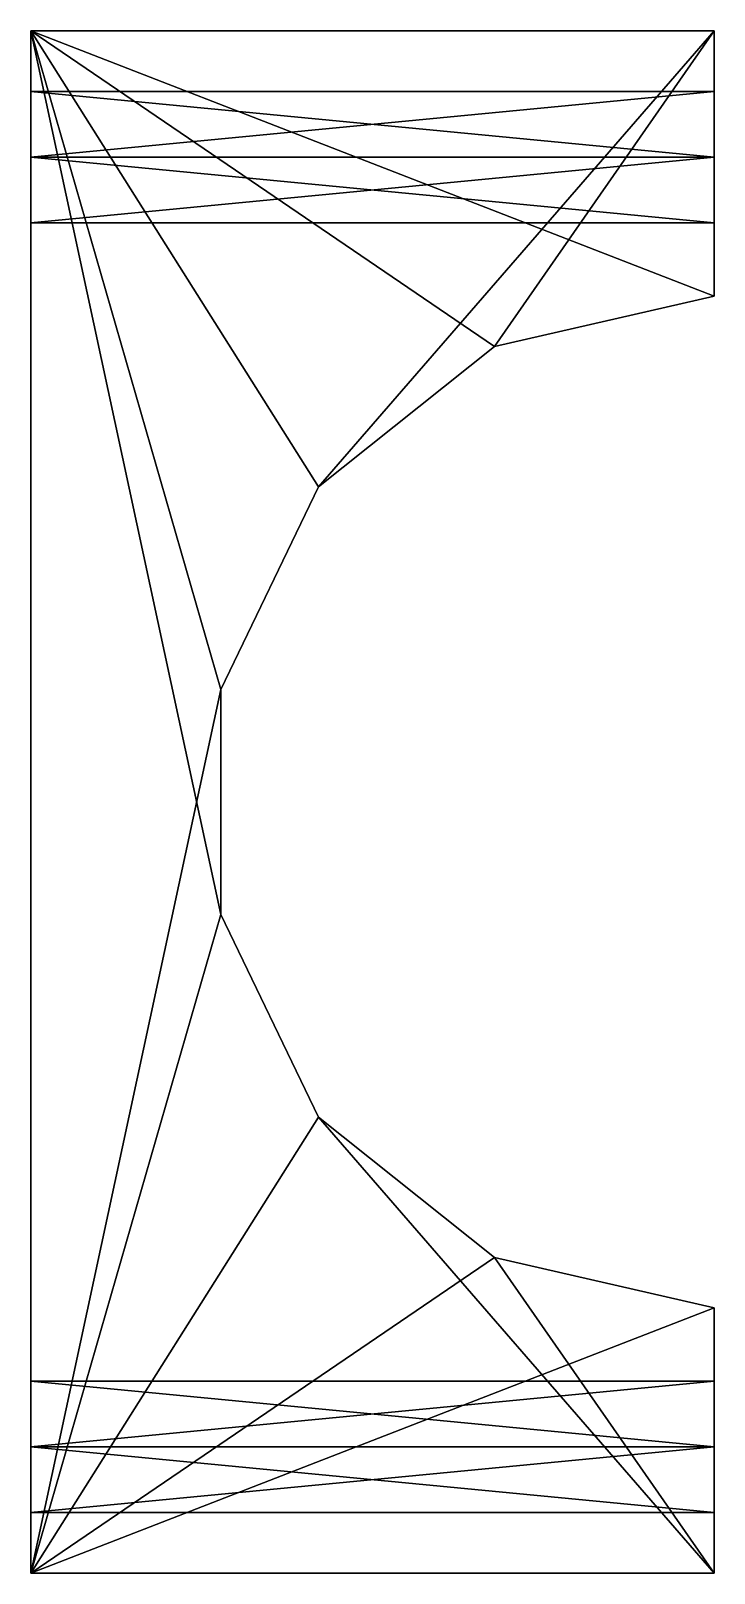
# Model space of a CAD drawing. Header units: millimetres. Extents: x -13.5 to 0, y 0 to 30.5.
import ezdxf

# ---------------------------------------------------------------- set-up
doc = ezdxf.new("R2010")
doc.units = ezdxf.units.MM
doc.header["$LTSCALE"] = 65.185185
for name, color, linetype in [('1', 7, 'CONTINUOUS'), ('10', 7, 'CONTINUOUS'), ('11', 7, 'CONTINUOUS'), ('12', 7, 'CONTINUOUS'), ('2', 7, 'CONTINUOUS'), ('3', 7, 'CONTINUOUS'), ('4', 7, 'CONTINUOUS'), ('5', 7, 'CONTINUOUS'), ('6', 7, 'CONTINUOUS'), ('7', 7, 'CONTINUOUS'), ('8', 7, 'CONTINUOUS'), ('9', 7, 'CONTINUOUS')]:
    doc.layers.add(name, color=color, linetype=linetype)

msp = doc.modelspace()

# ---------------------------------------------------------------- linework, layer by layer
at = {"layer": '1', "linetype": 'CONTINUOUS'}
for points in [[(-9.749, 17.474), (-9.749, 13.026), (-13.5, 30.5), (-9.749, 17.474)], [(-13.5, 30.5), (-9.749, 13.026), (-13.5, 0), (-13.5, 30.5)], [(-7.819, 21.483), (-9.749, 17.474), (-13.5, 30.5), (-7.819, 21.483)], [(-4.341, 24.259), (-7.819, 21.483), (-13.5, 30.5), (-4.341, 24.259)], [(0, 25.25), (-4.341, 24.259), (-13.5, 30.5), (0, 25.25)], [(0, 30.5), (0, 25.25), (-13.5, 30.5), (0, 30.5)], [(-9.749, 13.026), (-7.819, 9.017), (-13.5, 0), (-9.749, 13.026)], [(-7.819, 9.017), (0, 0), (-13.5, 0), (-7.819, 9.017)], [(-4.341, 6.241), (0, 0), (-7.819, 9.017), (-4.341, 6.241)], [(0, 5.25), (0, 0), (-4.341, 6.241), (0, 5.25)]]:
    msp.add_3dface(points, dxfattribs=at)
at = {"layer": '10', "linetype": 'CONTINUOUS'}
for points in [[(0, 28, 4), (0, 26.701, 3.249), (-13.5, 28, 4), (0, 28, 4)], [(-13.5, 28, 4), (0, 26.701, 3.249), (-13.5, 26.701, 3.249), (-13.5, 28, 4)], [(0, 26.701, 1.751), (0, 28, 1), (-13.5, 26.701, 1.751), (0, 26.701, 1.751)], [(0, 28, 1), (-13.5, 28, 1), (-13.5, 26.701, 1.751), (0, 28, 1)], [(0, 26.701, 3.249), (0, 26.701, 1.751), (-13.5, 26.701, 3.249), (0, 26.701, 3.249)], [(0, 26.701, 1.751), (-13.5, 26.701, 1.751), (-13.5, 26.701, 3.249), (0, 26.701, 1.751)]]:
    msp.add_3dface(points, dxfattribs=at)
at = {"layer": '11', "linetype": 'CONTINUOUS'}
for points in [[(0, 3.799, 3.249), (0, 2.5, 4), (-13.5, 3.799, 3.249), (0, 3.799, 3.249)], [(0, 2.5, 4), (-13.5, 2.5, 4), (-13.5, 3.799, 3.249), (0, 2.5, 4)], [(0, 2.5, 1), (0, 3.799, 1.751), (-13.5, 2.5, 1), (0, 2.5, 1)], [(0, 3.799, 1.751), (0, 3.799, 3.249), (-13.5, 3.799, 1.751), (0, 3.799, 1.751)], [(0, 3.799, 1.751), (-13.5, 3.799, 1.751), (-13.5, 2.5, 1), (0, 3.799, 1.751)], [(0, 3.799, 3.249), (-13.5, 3.799, 3.249), (-13.5, 3.799, 1.751), (0, 3.799, 3.249)]]:
    msp.add_3dface(points, dxfattribs=at)
at = {"layer": '12', "linetype": 'CONTINUOUS'}
for points in [[(0, 2.5, 4), (0, 1.201, 3.249), (-13.5, 2.5, 4), (0, 2.5, 4)], [(-13.5, 2.5, 4), (0, 1.201, 3.249), (-13.5, 1.201, 3.249), (-13.5, 2.5, 4)], [(0, 1.201, 1.751), (0, 2.5, 1), (-13.5, 1.201, 1.751), (0, 1.201, 1.751)], [(0, 2.5, 1), (-13.5, 2.5, 1), (-13.5, 1.201, 1.751), (0, 2.5, 1)], [(0, 1.201, 3.249), (0, 1.201, 1.751), (-13.5, 1.201, 3.249), (0, 1.201, 3.249)], [(0, 1.201, 1.751), (-13.5, 1.201, 1.751), (-13.5, 1.201, 3.249), (0, 1.201, 1.751)]]:
    msp.add_3dface(points, dxfattribs=at)
at = {"layer": '2', "linetype": 'CONTINUOUS'}
for points in [[(-13.5, 30.5, 5), (-13.5, 0, 5), (-9.749, 17.474, 5), (-13.5, 30.5, 5)], [(0, 30.5, 5), (-13.5, 30.5, 5), (-7.819, 21.483, 5), (0, 30.5, 5)], [(-7.819, 21.483, 5), (-13.5, 30.5, 5), (-9.749, 17.474, 5), (-7.819, 21.483, 5)], [(-4.341, 24.259, 5), (0, 30.5, 5), (-7.819, 21.483, 5), (-4.341, 24.259, 5)], [(0, 25.25, 5), (0, 30.5, 5), (-4.341, 24.259, 5), (0, 25.25, 5)], [(-9.749, 17.474, 5), (-13.5, 0, 5), (-9.749, 13.026, 5), (-9.749, 17.474, 5)], [(-9.749, 13.026, 5), (-13.5, 0, 5), (-7.819, 9.017, 5), (-9.749, 13.026, 5)], [(-7.819, 9.017, 5), (-13.5, 0, 5), (-4.341, 6.241, 5), (-7.819, 9.017, 5)], [(-4.341, 6.241, 5), (-13.5, 0, 5), (0, 5.25, 5), (-4.341, 6.241, 5)], [(-13.5, 0, 5), (0, 0, 5), (0, 5.25, 5), (-13.5, 0, 5)]]:
    msp.add_3dface(points, dxfattribs=at)
at = {"layer": '3', "linetype": 'CONTINUOUS'}
for points in [[(0, 0), (0, 5.25), (0, 2.5, 1), (0, 0)], [(0, 5.25), (0, 5.25, 5), (0, 3.799, 3.249), (0, 5.25)], [(0, 2.5, 1), (0, 5.25), (0, 3.799, 1.751), (0, 2.5, 1)], [(0, 3.799, 1.751), (0, 5.25), (0, 3.799, 3.249), (0, 3.799, 1.751)], [(0, 5.25, 5), (0, 0, 5), (0, 2.5, 4), (0, 5.25, 5)], [(0, 5.25, 5), (0, 2.5, 4), (0, 3.799, 3.249), (0, 5.25, 5)], [(0, 1.201, 1.751), (0, 0), (0, 2.5, 1), (0, 1.201, 1.751)], [(0, 2.5, 4), (0, 0, 5), (0, 1.201, 3.249), (0, 2.5, 4)], [(0, 0, 5), (0, 0), (0, 1.201, 1.751), (0, 0, 5)], [(0, 1.201, 3.249), (0, 0, 5), (0, 1.201, 1.751), (0, 1.201, 3.249)]]:
    msp.add_3dface(points, dxfattribs=at)
at = {"layer": '4', "linetype": 'CONTINUOUS'}
for points in [[(-4.341, 24.259), (0, 25.25), (-4.341, 24.259, 5), (-4.341, 24.259)], [(0, 25.25), (0, 25.25, 5), (-4.341, 24.259, 5), (0, 25.25)], [(-7.819, 21.483), (-4.341, 24.259), (-7.819, 21.483, 5), (-7.819, 21.483)], [(-4.341, 24.259), (-4.341, 24.259, 5), (-7.819, 21.483, 5), (-4.341, 24.259)], [(-9.749, 17.474), (-7.819, 21.483), (-9.749, 17.474, 5), (-9.749, 17.474)], [(-7.819, 21.483), (-7.819, 21.483, 5), (-9.749, 17.474, 5), (-7.819, 21.483)], [(-9.749, 13.026), (-9.749, 17.474), (-9.749, 13.026, 5), (-9.749, 13.026)], [(-9.749, 17.474), (-9.749, 17.474, 5), (-9.749, 13.026, 5), (-9.749, 17.474)], [(-7.819, 9.017), (-9.749, 13.026), (-7.819, 9.017, 5), (-7.819, 9.017)], [(-9.749, 13.026), (-9.749, 13.026, 5), (-7.819, 9.017, 5), (-9.749, 13.026)], [(-4.341, 6.241), (-7.819, 9.017), (-4.341, 6.241, 5), (-4.341, 6.241)], [(-7.819, 9.017), (-7.819, 9.017, 5), (-4.341, 6.241, 5), (-7.819, 9.017)], [(0, 5.25), (-4.341, 6.241), (0, 5.25, 5), (0, 5.25)], [(-4.341, 6.241), (-4.341, 6.241, 5), (0, 5.25, 5), (-4.341, 6.241)]]:
    msp.add_3dface(points, dxfattribs=at)
at = {"layer": '5', "linetype": 'CONTINUOUS'}
for points in [[(0, 25.25), (0, 30.5), (0, 28, 1), (0, 25.25)], [(0, 30.5), (0, 30.5, 5), (0, 29.299, 3.249), (0, 30.5)], [(0, 28, 1), (0, 30.5), (0, 29.299, 1.751), (0, 28, 1)], [(0, 29.299, 1.751), (0, 30.5), (0, 29.299, 3.249), (0, 29.299, 1.751)], [(0, 30.5, 5), (0, 25.25, 5), (0, 28, 4), (0, 30.5, 5)], [(0, 30.5, 5), (0, 28, 4), (0, 29.299, 3.249), (0, 30.5, 5)], [(0, 26.701, 1.751), (0, 25.25), (0, 28, 1), (0, 26.701, 1.751)], [(0, 28, 4), (0, 25.25, 5), (0, 26.701, 3.249), (0, 28, 4)], [(0, 25.25, 5), (0, 25.25), (0, 26.701, 1.751), (0, 25.25, 5)], [(0, 26.701, 3.249), (0, 25.25, 5), (0, 26.701, 1.751), (0, 26.701, 3.249)]]:
    msp.add_3dface(points, dxfattribs=at)
at = {"layer": '6', "linetype": 'CONTINUOUS'}
for points in [[(0, 30.5), (-13.5, 30.5), (0, 30.5, 5), (0, 30.5)], [(-13.5, 30.5), (-13.5, 30.5, 5), (0, 30.5, 5), (-13.5, 30.5)]]:
    msp.add_3dface(points, dxfattribs=at)
at = {"layer": '7', "linetype": 'CONTINUOUS'}
for points in [[(-13.5, 30.5), (-13.5, 0), (-13.5, 28, 1), (-13.5, 30.5)], [(-13.5, 30.5, 5), (-13.5, 30.5), (-13.5, 29.299, 1.751), (-13.5, 30.5, 5)], [(-13.5, 29.299, 1.751), (-13.5, 30.5), (-13.5, 28, 1), (-13.5, 29.299, 1.751)], [(-13.5, 0, 5), (-13.5, 30.5, 5), (-13.5, 2.5, 4), (-13.5, 0, 5)], [(-13.5, 28, 4), (-13.5, 30.5, 5), (-13.5, 29.299, 3.249), (-13.5, 28, 4)], [(-13.5, 30.5, 5), (-13.5, 28, 4), (-13.5, 3.799, 1.751), (-13.5, 30.5, 5)], [(-13.5, 29.299, 3.249), (-13.5, 30.5, 5), (-13.5, 29.299, 1.751), (-13.5, 29.299, 3.249)], [(-13.5, 2.5, 4), (-13.5, 30.5, 5), (-13.5, 3.799, 3.249), (-13.5, 2.5, 4)], [(-13.5, 3.799, 3.249), (-13.5, 30.5, 5), (-13.5, 3.799, 1.751), (-13.5, 3.799, 3.249)], [(-13.5, 28, 1), (-13.5, 0), (-13.5, 26.701, 1.751), (-13.5, 28, 1)], [(-13.5, 28, 4), (-13.5, 26.701, 3.249), (-13.5, 3.799, 1.751), (-13.5, 28, 4)], [(-13.5, 26.701, 1.751), (-13.5, 0), (-13.5, 26.701, 3.249), (-13.5, 26.701, 1.751)], [(-13.5, 26.701, 3.249), (-13.5, 0), (-13.5, 2.5, 1), (-13.5, 26.701, 3.249)], [(-13.5, 3.799, 1.751), (-13.5, 26.701, 3.249), (-13.5, 2.5, 1), (-13.5, 3.799, 1.751)], [(-13.5, 2.5, 1), (-13.5, 0), (-13.5, 1.201, 1.751), (-13.5, 2.5, 1)], [(-13.5, 0, 5), (-13.5, 2.5, 4), (-13.5, 1.201, 3.249), (-13.5, 0, 5)], [(-13.5, 0), (-13.5, 0, 5), (-13.5, 1.201, 3.249), (-13.5, 0)], [(-13.5, 1.201, 1.751), (-13.5, 0), (-13.5, 1.201, 3.249), (-13.5, 1.201, 1.751)]]:
    msp.add_3dface(points, dxfattribs=at)
at = {"layer": '8', "linetype": 'CONTINUOUS'}
for points in [[(-13.5, 0), (0, 0), (-13.5, 0, 5), (-13.5, 0)], [(0, 0), (0, 0, 5), (-13.5, 0, 5), (0, 0)]]:
    msp.add_3dface(points, dxfattribs=at)
at = {"layer": '9', "linetype": 'CONTINUOUS'}
for points in [[(0, 29.299, 3.249), (0, 28, 4), (-13.5, 29.299, 3.249), (0, 29.299, 3.249)], [(0, 28, 4), (-13.5, 28, 4), (-13.5, 29.299, 3.249), (0, 28, 4)], [(0, 28, 1), (0, 29.299, 1.751), (-13.5, 28, 1), (0, 28, 1)], [(0, 29.299, 1.751), (0, 29.299, 3.249), (-13.5, 29.299, 1.751), (0, 29.299, 1.751)], [(0, 29.299, 1.751), (-13.5, 29.299, 1.751), (-13.5, 28, 1), (0, 29.299, 1.751)], [(0, 29.299, 3.249), (-13.5, 29.299, 3.249), (-13.5, 29.299, 1.751), (0, 29.299, 3.249)]]:
    msp.add_3dface(points, dxfattribs=at)

doc.saveas('drawing.dxf')
